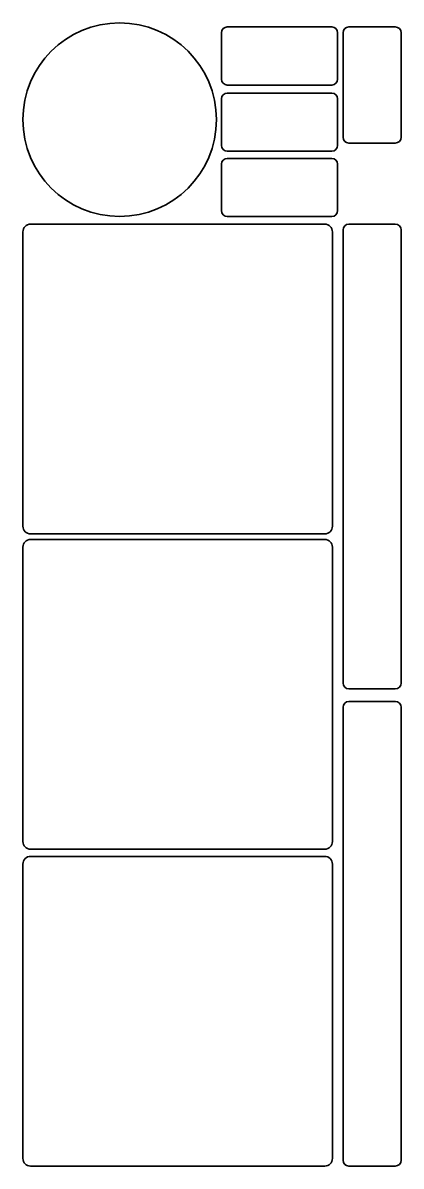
# Model space of a CAD drawing. Header units: inches. Extents: x 901 to 1878, y -1685 to 1268.
import ezdxf

# ---------------------------------------------------------------- set-up
doc = ezdxf.new("R2010")
doc.units = ezdxf.units.IN
doc.header["$MEASUREMENT"] = 0
doc.layers.add('Capa 1', color=7, linetype='Continuous')

msp = doc.modelspace()

# ---------------------------------------------------------------- linework, layer by layer
at = {"layer": 'Capa 1', "color": 250, "lineweight": 35, "true_color": 0x201815}
for points, knots in [([(1400.7, 1017.8), (1400.7, 879.7), (1288.8, 767.8), (1150.7, 767.8), (1012.6, 767.8), (900.7, 879.7), (900.7, 1017.8), (900.7, 1155.9), (1012.6, 1267.8), (1150.7, 1267.8), (1288.8, 1267.8), (1400.7, 1155.9), (1400.7, 1017.8)], [0, 0, 0, 0, 1, 1, 1, 2, 2, 2, 3, 3, 3, 4, 4, 4, 4]), ([(1414, 1122.3), (1414, 1122.3), (1414, 1242.3), (1414, 1242.3), (1414, 1250.6), (1420.7, 1257.3), (1429, 1257.3), (1429, 1257.3), (1699, 1257.3), (1699, 1257.3), (1707.3, 1257.3), (1714, 1250.6), (1714, 1242.3), (1714, 1242.3), (1714, 1122.3), (1714, 1122.3), (1714, 1114), (1707.3, 1107.3), (1699, 1107.3), (1699, 1107.3), (1429, 1107.3), (1429, 1107.3), (1420.7, 1107.3), (1414, 1114), (1414, 1122.3)], [0, 0, 0, 0, 1, 1, 1, 2, 2, 2, 3, 3, 3, 4, 4, 4, 5, 5, 5, 6, 6, 6, 7, 7, 7, 8, 8, 8, 8]), ([(1863.1, 957.3), (1863.1, 957.3), (1743.1, 957.3), (1743.1, 957.3), (1734.9, 957.3), (1728.1, 964), (1728.1, 972.3), (1728.1, 972.3), (1728.1, 1242.3), (1728.1, 1242.3), (1728.1, 1250.6), (1734.9, 1257.3), (1743.1, 1257.3), (1743.1, 1257.3), (1863.1, 1257.3), (1863.1, 1257.3), (1871.4, 1257.3), (1878.1, 1250.6), (1878.1, 1242.3), (1878.1, 1242.3), (1878.1, 972.3), (1878.1, 972.3), (1878.1, 964), (1871.4, 957.3), (1863.1, 957.3)], [0, 0, 0, 0, 1, 1, 1, 2, 2, 2, 3, 3, 3, 4, 4, 4, 5, 5, 5, 6, 6, 6, 7, 7, 7, 8, 8, 8, 8]), ([(1414, 951.4), (1414, 951.4), (1414, 1071.4), (1414, 1071.4), (1414, 1079.7), (1420.7, 1086.4), (1429, 1086.4), (1429, 1086.4), (1699, 1086.4), (1699, 1086.4), (1707.3, 1086.4), (1714, 1079.7), (1714, 1071.4), (1714, 1071.4), (1714, 951.4), (1714, 951.4), (1714, 943.1), (1707.3, 936.4), (1699, 936.4), (1699, 936.4), (1429, 936.4), (1429, 936.4), (1420.7, 936.4), (1414, 943.1), (1414, 951.4)], [0, 0, 0, 0, 1, 1, 1, 2, 2, 2, 3, 3, 3, 4, 4, 4, 5, 5, 5, 6, 6, 6, 7, 7, 7, 8, 8, 8, 8]), ([(1414, 782.8), (1414, 782.8), (1414, 902.8), (1414, 902.8), (1414, 911.1), (1420.7, 917.8), (1429, 917.8), (1429, 917.8), (1699, 917.8), (1699, 917.8), (1707.3, 917.8), (1714, 911.1), (1714, 902.8), (1714, 902.8), (1714, 782.8), (1714, 782.8), (1714, 774.5), (1707.3, 767.8), (1699, 767.8), (1699, 767.8), (1429, 767.8), (1429, 767.8), (1420.7, 767.8), (1414, 774.5), (1414, 782.8)], [0, 0, 0, 0, 1, 1, 1, 2, 2, 2, 3, 3, 3, 4, 4, 4, 5, 5, 5, 6, 6, 6, 7, 7, 7, 8, 8, 8, 8]), ([(1680.7, -52.1), (1680.7, -52.1), (920.7, -52.1), (920.7, -52.1), (909.7, -52.1), (900.7, -43.2), (900.7, -32.1), (900.7, -32.1), (900.7, 727.9), (900.7, 727.9), (900.7, 738.9), (909.7, 747.9), (920.7, 747.9), (920.7, 747.9), (1680.7, 747.9), (1680.7, 747.9), (1691.8, 747.9), (1700.7, 738.9), (1700.7, 727.9), (1700.7, 727.9), (1700.7, -32.1), (1700.7, -32.1), (1700.7, -43.2), (1691.8, -52.1), (1680.7, -52.1)], [0, 0, 0, 0, 1, 1, 1, 2, 2, 2, 3, 3, 3, 4, 4, 4, 5, 5, 5, 6, 6, 6, 7, 7, 7, 8, 8, 8, 8]), ([(1728.1, -437.1), (1728.1, -437.1), (1728.1, 732.9), (1728.1, 732.9), (1728.1, 741.2), (1734.9, 747.9), (1743.1, 747.9), (1743.1, 747.9), (1863.1, 747.9), (1863.1, 747.9), (1871.4, 747.9), (1878.1, 741.2), (1878.1, 732.9), (1878.1, 732.9), (1878.1, -437.1), (1878.1, -437.1), (1878.1, -445.4), (1871.4, -452.1), (1863.1, -452.1), (1863.1, -452.1), (1743.1, -452.1), (1743.1, -452.1), (1734.9, -452.1), (1728.1, -445.4), (1728.1, -437.1)], [0, 0, 0, 0, 1, 1, 1, 2, 2, 2, 3, 3, 3, 4, 4, 4, 5, 5, 5, 6, 6, 6, 7, 7, 7, 8, 8, 8, 8]), ([(1680.7, -866.4), (1680.7, -866.4), (920.7, -866.4), (920.7, -866.4), (909.7, -866.4), (900.7, -857.5), (900.7, -846.4), (900.7, -846.4), (900.7, -86.4), (900.7, -86.4), (900.7, -75.4), (909.7, -66.4), (920.7, -66.4), (920.7, -66.4), (1680.7, -66.4), (1680.7, -66.4), (1691.8, -66.4), (1700.7, -75.4), (1700.7, -86.4), (1700.7, -86.4), (1700.7, -846.4), (1700.7, -846.4), (1700.7, -857.5), (1691.8, -866.4), (1680.7, -866.4)], [0, 0, 0, 0, 1, 1, 1, 2, 2, 2, 3, 3, 3, 4, 4, 4, 5, 5, 5, 6, 6, 6, 7, 7, 7, 8, 8, 8, 8]), ([(1728.1, -1669.8), (1728.1, -1669.8), (1728.1, -499.8), (1728.1, -499.8), (1728.1, -491.6), (1734.9, -484.8), (1743.1, -484.8), (1743.1, -484.8), (1863.1, -484.8), (1863.1, -484.8), (1871.4, -484.8), (1878.1, -491.6), (1878.1, -499.8), (1878.1, -499.8), (1878.1, -1669.8), (1878.1, -1669.8), (1878.1, -1678.1), (1871.4, -1684.8), (1863.1, -1684.8), (1863.1, -1684.8), (1743.1, -1684.8), (1743.1, -1684.8), (1734.9, -1684.8), (1728.1, -1678.1), (1728.1, -1669.8)], [0, 0, 0, 0, 1, 1, 1, 2, 2, 2, 3, 3, 3, 4, 4, 4, 5, 5, 5, 6, 6, 6, 7, 7, 7, 8, 8, 8, 8]), ([(1680.7, -1684.8), (1680.7, -1684.8), (920.7, -1684.8), (920.7, -1684.8), (909.7, -1684.8), (900.7, -1675.9), (900.7, -1664.8), (900.7, -1664.8), (900.7, -904.8), (900.7, -904.8), (900.7, -893.8), (909.7, -884.8), (920.7, -884.8), (920.7, -884.8), (1680.7, -884.8), (1680.7, -884.8), (1691.8, -884.8), (1700.7, -893.8), (1700.7, -904.8), (1700.7, -904.8), (1700.7, -1664.8), (1700.7, -1664.8), (1700.7, -1675.9), (1691.8, -1684.8), (1680.7, -1684.8)], [0, 0, 0, 0, 1, 1, 1, 2, 2, 2, 3, 3, 3, 4, 4, 4, 5, 5, 5, 6, 6, 6, 7, 7, 7, 8, 8, 8, 8])]:
    msp.add_open_spline(points, degree=3, knots=knots, dxfattribs=at)

doc.saveas('drawing.dxf')
